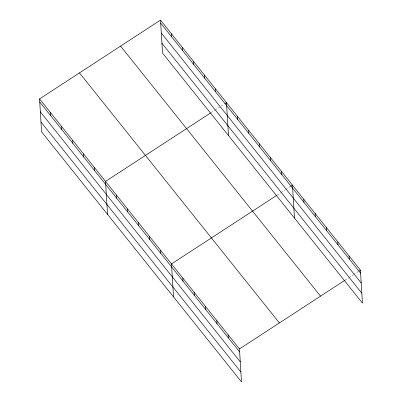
<?xml version="1.0" encoding="UTF-8"?>
<svg xmlns="http://www.w3.org/2000/svg" width="402" height="402" viewBox="0 0 402 402"><rect width="100%" height="100%" fill="white"/><g stroke="black" fill="none" stroke-linecap="round" stroke-linejoin="round"><path stroke-width="0.3" stroke-dasharray="2.01 1.51" d="M211.13 112.615L214.713 110.284M215.226 109.947L223.924 104.284M277.104 195.131L280.686 192.799M281.199 192.463L285.294 189.794M285.802 189.463L289.897 186.794M345.077 280.144L348.66 277.812M349.172 277.481L353.268 274.812M353.775 274.481L358.383 271.476"/><path stroke-width="0.6" d="M39.557 98.902L239.476 348.946L241.491 381.9L41.572 131.856L39.557 98.902L160.509 20.1L360.428 270.144L362.443 303.098L162.524 53.054L160.509 20.1M210.618 112.952L105.53 181.413L107.545 214.372M224.949 103.615L226.482 102.616L228.497 135.569M276.591 195.462L171.503 263.928L173.518 296.887M290.41 186.463L292.455 185.131L294.47 218.085M239.476 348.946L344.564 280.48M358.896 271.144L360.428 270.144M160.694 23.165L360.619 273.214M161.297 33.029L361.222 283.073M161.921 43.195L361.84 293.239M120.595 46.104L320.515 296.148M79.47 72.898L279.39 322.942M39.743 101.967L239.662 352.011M40.346 111.831L240.265 361.875M40.969 121.992L240.888 372.036M349.102 255.973L349.288 259.044M337.77 241.808L337.961 244.873M326.444 227.638L326.63 230.703M315.113 213.467L315.304 216.537M303.786 199.297L303.972 202.367M281.46 171.378L281.646 174.443M270.466 157.624L270.652 160.694M259.471 143.871L259.657 146.941M248.471 130.117L248.662 133.188M237.476 116.369L237.667 119.434M215.487 88.862L215.673 91.927M228.15 334.776L228.336 337.841M204.492 75.109L204.678 78.179M216.819 320.605L217.005 323.675M193.493 61.355L193.684 64.426M205.492 306.435L205.678 309.505M182.498 47.607L182.689 50.672M194.161 292.269L194.347 295.334M171.503 33.853L171.689 36.919M182.835 278.099L183.021 281.164M160.509 250.175L160.694 253.245M149.514 236.426L149.7 239.491M138.514 222.673L138.705 225.738M127.519 208.919L127.71 211.99M116.525 195.166L116.711 198.236M94.535 167.664L94.721 170.729M83.536 153.911L83.727 156.976M72.541 140.157L72.732 143.223M61.546 126.404L61.732 129.474M50.551 112.65L50.737 115.721"/></g></svg>
